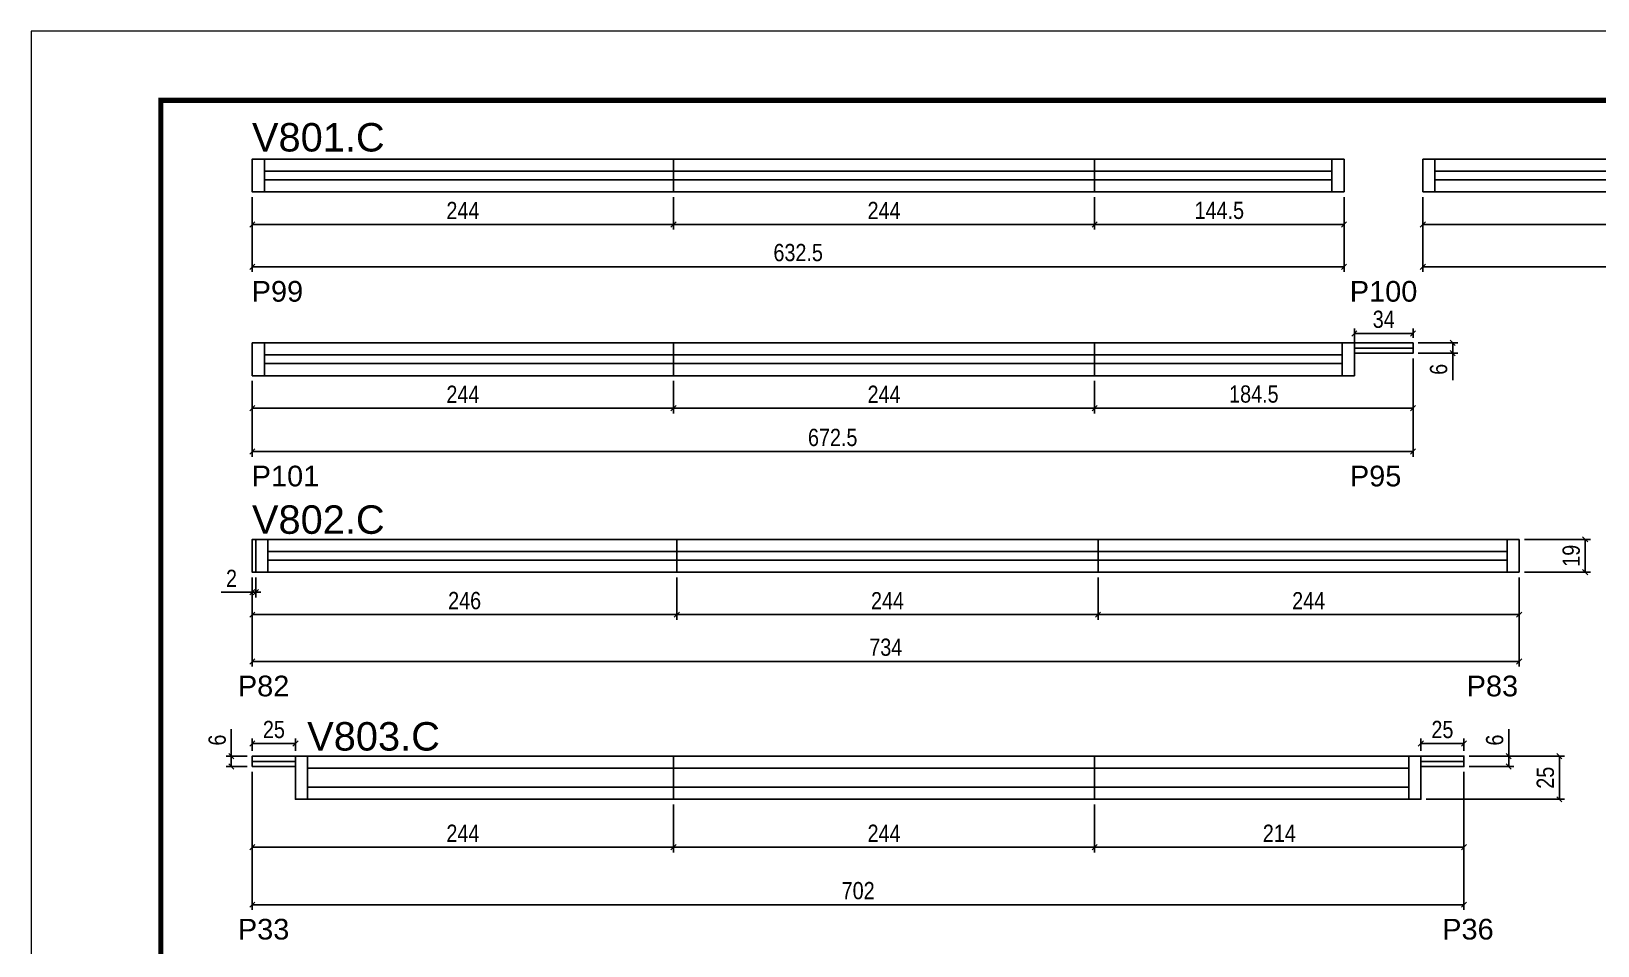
# Model space of a CAD drawing. Extents: x 1959 to 8212, y 239 to 4735.
# Drawn here: x 3557 to 4465, y 3056 to 3587 of the extents above; entities that cross this region are included whole.
import ezdxf

# ---------------------------------------------------------------- set-up
doc = ezdxf.new("R2010")
doc.units = 0
doc.linetypes.add('DASHED', pattern=[0.75, 0.5, -0.25])
for name, color, linetype in [('5', 5, 'Continuous'), ('COTA', 241, 'Continuous'), ('NOMENCLATURA', 7, 'Continuous'), ('Painéis', 200, 'Continuous'), ('SARR_2.2x7', 40, 'Continuous'), ('SARR_EDITAR', 141, 'Continuous')]:
    doc.layers.add(name, color=color, linetype=linetype)
doc.layers.add('Folhas', color=255, linetype='Continuous', lineweight=9)
doc.layers.add('SARRAFO DE PRESSAO', color=251, linetype='DASHED', lineweight=9)
doc.styles.add('COTA TECNICA', font='techl___.ttf', dxfattribs={"height": 10})
doc.styles.add('COTA TECNICA-50', font='techl___.ttf', dxfattribs={"height": 10})
doc.styles.get("Standard").update_dxf_attribs({"font": 'arial.ttf'})
doc.dimstyles.new('COTA PAINEL-50', dxfattribs={"dimtxt": 10, "dimasz": 3, "dimexe": 3, "dimexo": 3, "dimgap": 3, "dimtad": 1, "dimdec": 1, "dimzin": 12, "dimdsep": 46, "dimtxsty": 'COTA TECNICA-50', "dimblk1": 'OBLIQUE', "dimblk2": 'OBLIQUE', "dimsah": 1, "dimcen": 0.9, "dimclrd": 4, "dimclre": 4, "dimclrt": 240, "dimadec": 1, "dimazin": 3, "dimtfac": 1, "dimtdec": 1, "dimtmove": 0, "dimatfit": 3, "dimfxl": 1, "dimtolj": 1, "dimtzin": 12, "dimarcsym": 0})
doc.dimstyles.new('PAINEL', dxfattribs={"dimtxt": 10, "dimasz": 3, "dimexe": 3, "dimexo": 3, "dimgap": 3, "dimtad": 1, "dimdec": 1, "dimzin": 12, "dimdsep": 46, "dimtxsty": 'COTA TECNICA', "dimblk1": 'OBLIQUE', "dimblk2": 'OBLIQUE', "dimsah": 1, "dimcen": 0.9, "dimclrd": 4, "dimclre": 4, "dimclrt": 240, "dimadec": 1, "dimazin": 3, "dimtfac": 1, "dimtdec": 1, "dimtmove": 0, "dimatfit": 3, "dimfxl": 1, "dimtolj": 1, "dimtzin": 12, "dimarcsym": 0})

# ---------------------------------------------------------------- blocks, each defined once
blk = doc.blocks.new('9999999999')
at = {"layer": 'Folhas'}
blk.add_lwpolyline([(98138.98, 34190.21), (99623.98, 34190.21), (99623.98, 35240.21), (98138.98, 35240.21)], close=True, dxfattribs=at)
at = {"layer": 'Folhas', "color": 30, "const_width": 3}
blk.add_lwpolyline([(98213.98, 34230.21), (99583.98, 34230.21), (99583.98, 35200.21), (98213.98, 35200.21)], close=True, dxfattribs=at)
blk = doc.blocks.new('_Oblique')
at = {"color": 0, "linetype": 'ByBlock', "lineweight": -2}
blk.add_line((-0.5, -0.5), (0.5, 0.5), dxfattribs=at)
blk = doc.blocks.new('*D344')
at = {"layer": 'COTA', "color": 4, "linetype": 'ByBlock', "lineweight": -2, "transparency": 16777216}
for p, q in [((3685.3, 3490.51), (3685.3, 3471.67)), ((3929.3, 3490.51), (3929.3, 3471.67)), ((3685.3, 3474.67), (3929.3, 3474.67))]:
    blk.add_line(p, q, dxfattribs=at)
at = {"layer": 'Defpoints', "color": 0, "linetype": 'ByBlock', "transparency": 16777216}
for p in [(3685.3, 3493.51), (3929.3, 3493.51), (3929.3, 3474.67)]:
    blk.add_point(p, dxfattribs=at)
at = {"layer": 'COTA', "color": 4, "linetype": 'ByBlock', "lineweight": -2, "transparency": 16777216, "xscale": 3, "yscale": 3, "zscale": 3, "rotation": 180}
blk.add_blockref('_Oblique', (3685.3, 3474.67), dxfattribs=at)
at = {"layer": 'COTA', "color": 4, "linetype": 'ByBlock', "lineweight": -2, "transparency": 16777216, "xscale": 3, "yscale": 3, "zscale": 3}
blk.add_blockref('_Oblique', (3929.3, 3474.67), dxfattribs=at)
at = {"layer": 'COTA', "color": 240, "linetype": 'ByBlock', "transparency": 16777216, "insert": (3807.3, 3482.74), "char_height": 10, "attachment_point": 5, "style": 'COTA TECNICA-50'}
blk.add_mtext('\\A1;244', dxfattribs=at)
blk = doc.blocks.new('*D345')
at = {"layer": 'COTA', "color": 4, "linetype": 'ByBlock', "lineweight": -2, "transparency": 16777216}
for p, q in [((3929.3, 3490.51), (3929.3, 3471.67)), ((4173.3, 3490.51), (4173.3, 3471.67)), ((3929.3, 3474.67), (4173.3, 3474.67))]:
    blk.add_line(p, q, dxfattribs=at)
at = {"layer": 'Defpoints', "color": 0, "linetype": 'ByBlock', "transparency": 16777216}
for p in [(3929.3, 3493.51), (4173.3, 3493.51), (4173.3, 3474.67)]:
    blk.add_point(p, dxfattribs=at)
at = {"layer": 'COTA', "color": 4, "linetype": 'ByBlock', "lineweight": -2, "transparency": 16777216, "xscale": 3, "yscale": 3, "zscale": 3, "rotation": 180}
blk.add_blockref('_Oblique', (3929.3, 3474.67), dxfattribs=at)
at = {"layer": 'COTA', "color": 4, "linetype": 'ByBlock', "lineweight": -2, "transparency": 16777216, "xscale": 3, "yscale": 3, "zscale": 3}
blk.add_blockref('_Oblique', (4173.3, 3474.67), dxfattribs=at)
at = {"layer": 'COTA', "color": 240, "linetype": 'ByBlock', "transparency": 16777216, "insert": (4051.3, 3482.74), "char_height": 10, "attachment_point": 5, "style": 'COTA TECNICA-50'}
blk.add_mtext('\\A1;244', dxfattribs=at)
blk = doc.blocks.new('*D346')
at = {"layer": 'COTA', "color": 4, "lineweight": -2, "transparency": 16777216}
for p, q in [((3685.3, 3490.51), (3685.3, 3447.09)), ((4317.8, 3490.51), (4317.8, 3447.09)), ((3685.3, 3450.09), (4317.8, 3450.09))]:
    blk.add_line(p, q, dxfattribs=at)
at = {"layer": 'Defpoints', "color": 0, "transparency": 16777216}
for p in [(3685.3, 3493.51), (4317.8, 3493.51), (4317.8, 3450.09)]:
    blk.add_point(p, dxfattribs=at)
at = {"layer": 'COTA', "color": 4, "lineweight": -2, "transparency": 16777216, "xscale": 3, "yscale": 3, "zscale": 3, "rotation": 180}
blk.add_blockref('_Oblique', (3685.3, 3450.09), dxfattribs=at)
at = {"layer": 'COTA', "color": 4, "lineweight": -2, "transparency": 16777216, "xscale": 3, "yscale": 3, "zscale": 3}
blk.add_blockref('_Oblique', (4317.8, 3450.09), dxfattribs=at)
at = {"layer": 'COTA', "color": 240, "transparency": 16777216, "insert": (4001.55, 3458.3), "char_height": 10, "attachment_point": 5, "style": 'COTA TECNICA'}
blk.add_mtext('\\A1;632.5', dxfattribs=at)
blk = doc.blocks.new('*D347')
at = {"layer": 'COTA', "color": 4, "lineweight": -2, "transparency": 16777216}
for p, q in [((4363.41, 3490.51), (4363.41, 3447.09)), ((4795.41, 3490.51), (4795.41, 3447.09)), ((4363.41, 3450.09), (4795.41, 3450.09))]:
    blk.add_line(p, q, dxfattribs=at)
at = {"layer": 'Defpoints', "color": 0, "transparency": 16777216}
for p in [(4363.41, 3493.51), (4795.41, 3493.51), (4795.41, 3450.09)]:
    blk.add_point(p, dxfattribs=at)
at = {"layer": 'COTA', "color": 4, "lineweight": -2, "transparency": 16777216, "xscale": 3, "yscale": 3, "zscale": 3, "rotation": 180}
blk.add_blockref('_Oblique', (4363.41, 3450.09), dxfattribs=at)
at = {"layer": 'COTA', "color": 4, "lineweight": -2, "transparency": 16777216, "xscale": 3, "yscale": 3, "zscale": 3}
blk.add_blockref('_Oblique', (4795.41, 3450.09), dxfattribs=at)
at = {"layer": 'COTA', "color": 240, "transparency": 16777216, "insert": (4579.41, 3458.3), "char_height": 10, "attachment_point": 5, "style": 'COTA TECNICA'}
blk.add_mtext('\\A1;432', dxfattribs=at)
blk = doc.blocks.new('*D349')
at = {"layer": 'COTA', "color": 4, "lineweight": -2, "transparency": 16777216}
for p, q in [((4363.41, 3490.51), (4363.41, 3471.67)), ((4607.41, 3490.51), (4607.41, 3471.67)), ((4363.41, 3474.67), (4607.41, 3474.67))]:
    blk.add_line(p, q, dxfattribs=at)
at = {"layer": 'Defpoints', "color": 0, "transparency": 16777216}
for p in [(4363.41, 3493.51), (4607.41, 3493.51), (4607.41, 3474.67)]:
    blk.add_point(p, dxfattribs=at)
at = {"layer": 'COTA', "color": 4, "lineweight": -2, "transparency": 16777216, "xscale": 3, "yscale": 3, "zscale": 3, "rotation": 180}
blk.add_blockref('_Oblique', (4363.41, 3474.67), dxfattribs=at)
at = {"layer": 'COTA', "color": 4, "lineweight": -2, "transparency": 16777216, "xscale": 3, "yscale": 3, "zscale": 3}
blk.add_blockref('_Oblique', (4607.41, 3474.67), dxfattribs=at)
at = {"layer": 'COTA', "color": 240, "transparency": 16777216, "insert": (4485.41, 3482.74), "char_height": 10, "attachment_point": 5, "style": 'COTA TECNICA'}
blk.add_mtext('\\A1;244', dxfattribs=at)
blk = doc.blocks.new('*D351')
at = {"layer": 'COTA', "color": 4, "lineweight": -2, "transparency": 16777216}
for p, q in [((4173.3, 3490.51), (4173.3, 3471.67)), ((4317.8, 3490.51), (4317.8, 3471.67)), ((4173.3, 3474.67), (4317.8, 3474.67))]:
    blk.add_line(p, q, dxfattribs=at)
at = {"layer": 'Defpoints', "color": 0, "transparency": 16777216}
for p in [(4173.3, 3493.51), (4317.8, 3493.51), (4317.8, 3474.67)]:
    blk.add_point(p, dxfattribs=at)
at = {"layer": 'COTA', "color": 4, "lineweight": -2, "transparency": 16777216, "xscale": 3, "yscale": 3, "zscale": 3, "rotation": 180}
blk.add_blockref('_Oblique', (4173.3, 3474.67), dxfattribs=at)
at = {"layer": 'COTA', "color": 4, "lineweight": -2, "transparency": 16777216, "xscale": 3, "yscale": 3, "zscale": 3}
blk.add_blockref('_Oblique', (4317.8, 3474.67), dxfattribs=at)
at = {"layer": 'COTA', "color": 240, "transparency": 16777216, "insert": (4245.55, 3482.78), "char_height": 10, "attachment_point": 5, "style": 'COTA TECNICA'}
blk.add_mtext('\\A1;144.5', dxfattribs=at)
blk = doc.blocks.new('*D352')
at = {"layer": 'COTA', "color": 4, "lineweight": -2, "transparency": 16777216}
for p, q in [((4357.8, 3396.98), (4357.8, 3339.99)), ((3685.3, 3383.98), (3685.3, 3339.99)), ((3685.3, 3342.99), (4357.8, 3342.99))]:
    blk.add_line(p, q, dxfattribs=at)
at = {"layer": 'Defpoints', "color": 0, "transparency": 16777216}
for p in [(4357.8, 3399.98), (3685.3, 3386.98), (4357.8, 3342.99)]:
    blk.add_point(p, dxfattribs=at)
at = {"layer": 'COTA', "color": 4, "lineweight": -2, "transparency": 16777216, "xscale": 3, "yscale": 3, "zscale": 3, "rotation": 180}
blk.add_blockref('_Oblique', (3685.3, 3342.99), dxfattribs=at)
at = {"layer": 'COTA', "color": 4, "lineweight": -2, "transparency": 16777216, "xscale": 3, "yscale": 3, "zscale": 3}
blk.add_blockref('_Oblique', (4357.8, 3342.99), dxfattribs=at)
at = {"layer": 'COTA', "color": 240, "transparency": 16777216, "insert": (4021.55, 3351.1), "char_height": 10, "attachment_point": 5, "style": 'COTA TECNICA'}
blk.add_mtext('\\A1;672.5', dxfattribs=at)
blk = doc.blocks.new('*D353')
at = {"layer": 'COTA', "color": 4, "linetype": 'ByBlock', "lineweight": -2, "transparency": 16777216}
for p, q in [((3929.3, 3383.98), (3929.3, 3365.14)), ((4173.3, 3383.98), (4173.3, 3365.14)), ((3929.3, 3368.14), (4173.3, 3368.14))]:
    blk.add_line(p, q, dxfattribs=at)
at = {"layer": 'Defpoints', "color": 0, "linetype": 'ByBlock', "transparency": 16777216}
for p in [(3929.3, 3386.98), (4173.3, 3386.98), (4173.3, 3368.14)]:
    blk.add_point(p, dxfattribs=at)
at = {"layer": 'COTA', "color": 4, "linetype": 'ByBlock', "lineweight": -2, "transparency": 16777216, "xscale": 3, "yscale": 3, "zscale": 3, "rotation": 180}
blk.add_blockref('_Oblique', (3929.3, 3368.14), dxfattribs=at)
at = {"layer": 'COTA', "color": 4, "linetype": 'ByBlock', "lineweight": -2, "transparency": 16777216, "xscale": 3, "yscale": 3, "zscale": 3}
blk.add_blockref('_Oblique', (4173.3, 3368.14), dxfattribs=at)
at = {"layer": 'COTA', "color": 240, "linetype": 'ByBlock', "transparency": 16777216, "insert": (4051.3, 3376.21), "char_height": 10, "attachment_point": 5, "style": 'COTA TECNICA-50'}
blk.add_mtext('\\A1;244', dxfattribs=at)
blk = doc.blocks.new('*D354')
at = {"layer": 'COTA', "color": 4, "lineweight": -2, "transparency": 16777216}
for p, q in [((3685.3, 3383.98), (3685.3, 3365.14)), ((3929.3, 3383.98), (3929.3, 3365.14)), ((3685.3, 3368.14), (3929.3, 3368.14))]:
    blk.add_line(p, q, dxfattribs=at)
at = {"layer": 'Defpoints', "color": 0, "transparency": 16777216}
for p in [(3685.3, 3386.98), (3929.3, 3386.98), (3929.3, 3368.14)]:
    blk.add_point(p, dxfattribs=at)
at = {"layer": 'COTA', "color": 4, "lineweight": -2, "transparency": 16777216, "xscale": 3, "yscale": 3, "zscale": 3, "rotation": 180}
blk.add_blockref('_Oblique', (3685.3, 3368.14), dxfattribs=at)
at = {"layer": 'COTA', "color": 4, "lineweight": -2, "transparency": 16777216, "xscale": 3, "yscale": 3, "zscale": 3}
blk.add_blockref('_Oblique', (3929.3, 3368.14), dxfattribs=at)
at = {"layer": 'COTA', "color": 240, "transparency": 16777216, "insert": (3807.3, 3376.21), "char_height": 10, "attachment_point": 5, "style": 'COTA TECNICA'}
blk.add_mtext('\\A1;244', dxfattribs=at)
blk = doc.blocks.new('*D355')
at = {"layer": 'COTA', "color": 4, "lineweight": -2, "transparency": 16777216}
for p, q in [((4357.8, 3396.98), (4357.8, 3365.14)), ((4173.3, 3383.98), (4173.3, 3365.14)), ((4173.3, 3368.14), (4357.8, 3368.14))]:
    blk.add_line(p, q, dxfattribs=at)
at = {"layer": 'Defpoints', "color": 0, "transparency": 16777216}
for p in [(4357.8, 3399.98), (4173.3, 3386.98), (4357.8, 3368.14)]:
    blk.add_point(p, dxfattribs=at)
at = {"layer": 'COTA', "color": 4, "lineweight": -2, "transparency": 16777216, "xscale": 3, "yscale": 3, "zscale": 3, "rotation": 180}
blk.add_blockref('_Oblique', (4173.3, 3368.14), dxfattribs=at)
at = {"layer": 'COTA', "color": 4, "lineweight": -2, "transparency": 16777216, "xscale": 3, "yscale": 3, "zscale": 3}
blk.add_blockref('_Oblique', (4357.8, 3368.14), dxfattribs=at)
at = {"layer": 'COTA', "color": 240, "transparency": 16777216, "insert": (4265.55, 3376.27), "char_height": 10, "attachment_point": 5, "style": 'COTA TECNICA'}
blk.add_mtext('\\A1;184.5', dxfattribs=at)
blk = doc.blocks.new('*D356')
at = {"layer": 'COTA', "color": 4, "lineweight": -2, "transparency": 16777216}
for p, q in [((4323.8, 3402.98), (4323.8, 3414.39)), ((4357.8, 3408.98), (4357.8, 3414.39)), ((4323.8, 3411.39), (4357.8, 3411.39))]:
    blk.add_line(p, q, dxfattribs=at)
at = {"layer": 'Defpoints', "color": 0, "transparency": 16777216}
for p in [(4357.8, 3411.39), (4357.8, 3405.98), (4323.8, 3399.98)]:
    blk.add_point(p, dxfattribs=at)
at = {"layer": 'COTA', "color": 4, "lineweight": -2, "transparency": 16777216, "xscale": 3, "yscale": 3, "zscale": 3, "rotation": 180}
blk.add_blockref('_Oblique', (4323.8, 3411.39), dxfattribs=at)
at = {"layer": 'COTA', "color": 4, "lineweight": -2, "transparency": 16777216, "xscale": 3, "yscale": 3, "zscale": 3}
blk.add_blockref('_Oblique', (4357.8, 3411.39), dxfattribs=at)
at = {"layer": 'COTA', "color": 240, "transparency": 16777216, "insert": (4340.8, 3419.61), "char_height": 10, "attachment_point": 5, "style": 'COTA TECNICA'}
blk.add_mtext('\\A1;34', dxfattribs=at)
blk = doc.blocks.new('*D357')
at = {"layer": 'COTA', "color": 4, "lineweight": -2, "transparency": 16777216}
for p, q in [((4360.8, 3405.98), (4383.74, 3405.98)), ((4380.74, 3405.98), (4380.74, 3399.98)), ((4360.8, 3399.98), (4383.74, 3399.98)), ((4380.74, 3399.98), (4380.74, 3384.32))]:
    blk.add_line(p, q, dxfattribs=at)
at = {"layer": 'Defpoints', "color": 0, "transparency": 16777216}
for p in [(4357.8, 3405.98), (4357.8, 3399.98), (4380.74, 3399.98)]:
    blk.add_point(p, dxfattribs=at)
at = {"layer": 'COTA', "color": 4, "lineweight": -2, "transparency": 16777216, "xscale": 3, "yscale": 3, "zscale": 3}
for p, rotation in [((4380.74, 3405.98), 90), ((4380.74, 3399.98), 270)]:
    blk.add_blockref('_Oblique', p, dxfattribs=dict(at, rotation=rotation))
at = {"layer": 'COTA', "color": 240, "transparency": 16777216, "insert": (4372.64, 3390.65), "char_height": 10, "attachment_point": 5, "rotation": 90, "style": 'COTA TECNICA'}
blk.add_mtext('\\A1;6', dxfattribs=at)
blk = doc.blocks.new('*D358')
at = {"layer": 'COTA', "color": 4, "linetype": 'ByBlock', "lineweight": -2, "transparency": 16777216}
for p, q in [((3685.3, 3270.05), (3685.3, 3245.43)), ((3931.3, 3270.05), (3931.3, 3245.43)), ((3685.3, 3248.43), (3931.3, 3248.43))]:
    blk.add_line(p, q, dxfattribs=at)
at = {"layer": 'Defpoints', "color": 0, "linetype": 'ByBlock', "transparency": 16777216}
for p in [(3685.3, 3273.05), (3931.3, 3273.05), (3931.3, 3248.43)]:
    blk.add_point(p, dxfattribs=at)
at = {"layer": 'COTA', "color": 4, "linetype": 'ByBlock', "lineweight": -2, "transparency": 16777216, "xscale": 3, "yscale": 3, "zscale": 3, "rotation": 180}
blk.add_blockref('_Oblique', (3685.3, 3248.43), dxfattribs=at)
at = {"layer": 'COTA', "color": 4, "linetype": 'ByBlock', "lineweight": -2, "transparency": 16777216, "xscale": 3, "yscale": 3, "zscale": 3}
blk.add_blockref('_Oblique', (3931.3, 3248.43), dxfattribs=at)
at = {"layer": 'COTA', "color": 240, "linetype": 'ByBlock', "transparency": 16777216, "insert": (3808.3, 3256.53), "char_height": 10, "attachment_point": 5, "style": 'COTA TECNICA-50'}
blk.add_mtext('\\A1;246', dxfattribs=at)
blk = doc.blocks.new('*D359')
at = {"layer": 'COTA', "color": 4, "lineweight": -2, "transparency": 16777216}
for p, q in [((3685.3, 3270.05), (3685.3, 3218.27)), ((4419.3, 3270.05), (4419.3, 3218.27)), ((3685.3, 3221.27), (4419.3, 3221.27))]:
    blk.add_line(p, q, dxfattribs=at)
at = {"layer": 'Defpoints', "color": 0, "transparency": 16777216}
for p in [(3685.3, 3273.05), (4419.3, 3273.05), (4419.3, 3221.27)]:
    blk.add_point(p, dxfattribs=at)
at = {"layer": 'COTA', "color": 4, "lineweight": -2, "transparency": 16777216, "xscale": 3, "yscale": 3, "zscale": 3, "rotation": 180}
blk.add_blockref('_Oblique', (3685.3, 3221.27), dxfattribs=at)
at = {"layer": 'COTA', "color": 4, "lineweight": -2, "transparency": 16777216, "xscale": 3, "yscale": 3, "zscale": 3}
blk.add_blockref('_Oblique', (4419.3, 3221.27), dxfattribs=at)
at = {"layer": 'COTA', "color": 240, "transparency": 16777216, "insert": (4052.3, 3229.48), "char_height": 10, "attachment_point": 5, "style": 'COTA TECNICA'}
blk.add_mtext('\\A1;734', dxfattribs=at)
blk = doc.blocks.new('*D361')
at = {"layer": 'COTA', "color": 4, "lineweight": -2, "transparency": 16777216}
for p, q in [((3931.3, 3270.05), (3931.3, 3245.43)), ((4175.3, 3270.05), (4175.3, 3245.43)), ((3931.3, 3248.43), (4175.3, 3248.43))]:
    blk.add_line(p, q, dxfattribs=at)
at = {"layer": 'Defpoints', "color": 0, "transparency": 16777216}
for p in [(3931.3, 3273.05), (4175.3, 3273.05), (4175.3, 3248.43)]:
    blk.add_point(p, dxfattribs=at)
at = {"layer": 'COTA', "color": 4, "lineweight": -2, "transparency": 16777216, "xscale": 3, "yscale": 3, "zscale": 3, "rotation": 180}
blk.add_blockref('_Oblique', (3931.3, 3248.43), dxfattribs=at)
at = {"layer": 'COTA', "color": 4, "lineweight": -2, "transparency": 16777216, "xscale": 3, "yscale": 3, "zscale": 3}
blk.add_blockref('_Oblique', (4175.3, 3248.43), dxfattribs=at)
at = {"layer": 'COTA', "color": 240, "transparency": 16777216, "insert": (4053.3, 3256.5), "char_height": 10, "attachment_point": 5, "style": 'COTA TECNICA'}
blk.add_mtext('\\A1;244', dxfattribs=at)
blk = doc.blocks.new('*D362')
at = {"layer": 'COTA', "color": 4, "lineweight": -2, "transparency": 16777216}
for p, q in [((4175.3, 3270.05), (4175.3, 3245.43)), ((4419.3, 3270.05), (4419.3, 3245.43)), ((4175.3, 3248.43), (4419.3, 3248.43))]:
    blk.add_line(p, q, dxfattribs=at)
at = {"layer": 'Defpoints', "color": 0, "transparency": 16777216}
for p in [(4175.3, 3273.05), (4419.3, 3273.05), (4419.3, 3248.43)]:
    blk.add_point(p, dxfattribs=at)
at = {"layer": 'COTA', "color": 4, "lineweight": -2, "transparency": 16777216, "xscale": 3, "yscale": 3, "zscale": 3, "rotation": 180}
blk.add_blockref('_Oblique', (4175.3, 3248.43), dxfattribs=at)
at = {"layer": 'COTA', "color": 4, "lineweight": -2, "transparency": 16777216, "xscale": 3, "yscale": 3, "zscale": 3}
blk.add_blockref('_Oblique', (4419.3, 3248.43), dxfattribs=at)
at = {"layer": 'COTA', "color": 240, "transparency": 16777216, "insert": (4297.3, 3256.5), "char_height": 10, "attachment_point": 5, "style": 'COTA TECNICA'}
blk.add_mtext('\\A1;244', dxfattribs=at)
blk = doc.blocks.new('*D360')
at = {"layer": 'COTA', "color": 4, "lineweight": -2, "transparency": 16777216}
for p, q in [((4422.3, 3292.05), (4460.54, 3292.05)), ((4457.54, 3292.05), (4457.54, 3273.05)), ((4422.3, 3273.05), (4460.54, 3273.05))]:
    blk.add_line(p, q, dxfattribs=at)
at = {"layer": 'Defpoints', "color": 0, "transparency": 16777216}
for p in [(4419.3, 3292.05), (4419.3, 3273.05), (4457.54, 3273.05)]:
    blk.add_point(p, dxfattribs=at)
at = {"layer": 'COTA', "color": 4, "lineweight": -2, "transparency": 16777216, "xscale": 3, "yscale": 3, "zscale": 3}
for p, rotation in [((4457.54, 3292.05), 90), ((4457.54, 3273.05), 270)]:
    blk.add_blockref('_Oblique', p, dxfattribs=dict(at, rotation=rotation))
at = {"layer": 'COTA', "color": 240, "transparency": 16777216, "insert": (4449.45, 3282.55), "char_height": 10, "attachment_point": 5, "rotation": 90, "style": 'COTA TECNICA'}
blk.add_mtext('\\A1;19', dxfattribs=at)
blk = doc.blocks.new('*D363')
at = {"layer": 'COTA', "color": 4, "lineweight": -2, "transparency": 16777216}
for p, q in [((3685.3, 3270.05), (3685.3, 3258.46)), ((3687.3, 3270.05), (3687.3, 3258.46)), ((3685.3, 3261.46), (3667.19, 3261.46)), ((3687.3, 3261.46), (3685.3, 3261.46)), ((3687.3, 3261.46), (3690.3, 3261.46))]:
    blk.add_line(p, q, dxfattribs=at)
at = {"layer": 'Defpoints', "color": 0, "transparency": 16777216}
for p in [(3685.3, 3273.05), (3687.3, 3273.05), (3685.3, 3261.46)]:
    blk.add_point(p, dxfattribs=at)
at = {"layer": 'COTA', "color": 4, "lineweight": -2, "transparency": 16777216, "xscale": 3, "yscale": 3, "zscale": 3}
blk.add_blockref('_Oblique', (3685.3, 3261.46), dxfattribs=at)
at = {"layer": 'COTA', "color": 4, "lineweight": -2, "transparency": 16777216, "xscale": 3, "yscale": 3, "zscale": 3, "rotation": 180}
blk.add_blockref('_Oblique', (3687.3, 3261.46), dxfattribs=at)
at = {"layer": 'COTA', "color": 240, "transparency": 16777216, "insert": (3673.24, 3269.46), "char_height": 10, "attachment_point": 5, "style": 'COTA TECNICA'}
blk.add_mtext('\\A1;2', dxfattribs=at)
blk = doc.blocks.new('*D364')
at = {"layer": 'COTA', "color": 4, "lineweight": -2, "transparency": 16777216}
for p, q in [((3685.3, 3157.38), (3685.3, 3077.26)), ((4387.3, 3157.38), (4387.3, 3077.26)), ((3685.3, 3080.26), (4387.3, 3080.26))]:
    blk.add_line(p, q, dxfattribs=at)
at = {"layer": 'Defpoints', "color": 0, "transparency": 16777216}
for p in [(3685.3, 3160.38), (4387.3, 3160.38), (4387.3, 3080.26)]:
    blk.add_point(p, dxfattribs=at)
at = {"layer": 'COTA', "color": 4, "lineweight": -2, "transparency": 16777216, "xscale": 3, "yscale": 3, "zscale": 3, "rotation": 180}
blk.add_blockref('_Oblique', (3685.3, 3080.26), dxfattribs=at)
at = {"layer": 'COTA', "color": 4, "lineweight": -2, "transparency": 16777216, "xscale": 3, "yscale": 3, "zscale": 3}
blk.add_blockref('_Oblique', (4387.3, 3080.26), dxfattribs=at)
at = {"layer": 'COTA', "color": 240, "transparency": 16777216, "insert": (4036.3, 3088.36), "char_height": 10, "attachment_point": 5, "style": 'COTA TECNICA'}
blk.add_mtext('\\A1;702', dxfattribs=at)
blk = doc.blocks.new('*D365')
at = {"layer": 'COTA', "color": 4, "lineweight": -2, "transparency": 16777216}
for p, q in [((3685.3, 3157.38), (3685.3, 3110.62)), ((3929.3, 3138.38), (3929.3, 3110.62)), ((3685.3, 3113.62), (3929.3, 3113.62))]:
    blk.add_line(p, q, dxfattribs=at)
at = {"layer": 'Defpoints', "color": 0, "transparency": 16777216}
for p in [(3685.3, 3160.38), (3929.3, 3141.38), (3929.3, 3113.62)]:
    blk.add_point(p, dxfattribs=at)
at = {"layer": 'COTA', "color": 4, "lineweight": -2, "transparency": 16777216, "xscale": 3, "yscale": 3, "zscale": 3, "rotation": 180}
blk.add_blockref('_Oblique', (3685.3, 3113.62), dxfattribs=at)
at = {"layer": 'COTA', "color": 4, "lineweight": -2, "transparency": 16777216, "xscale": 3, "yscale": 3, "zscale": 3}
blk.add_blockref('_Oblique', (3929.3, 3113.62), dxfattribs=at)
at = {"layer": 'COTA', "color": 240, "transparency": 16777216, "insert": (3807.3, 3121.69), "char_height": 10, "attachment_point": 5, "style": 'COTA TECNICA'}
blk.add_mtext('\\A1;244', dxfattribs=at)
blk = doc.blocks.new('*D366')
at = {"layer": 'COTA', "color": 4, "lineweight": -2, "transparency": 16777216}
for p, q in [((3929.3, 3138.38), (3929.3, 3110.62)), ((4173.3, 3138.38), (4173.3, 3110.62)), ((3929.3, 3113.62), (4173.3, 3113.62))]:
    blk.add_line(p, q, dxfattribs=at)
at = {"layer": 'Defpoints', "color": 0, "transparency": 16777216}
for p in [(3929.3, 3141.38), (4173.3, 3141.38), (4173.3, 3113.62)]:
    blk.add_point(p, dxfattribs=at)
at = {"layer": 'COTA', "color": 4, "lineweight": -2, "transparency": 16777216, "xscale": 3, "yscale": 3, "zscale": 3, "rotation": 180}
blk.add_blockref('_Oblique', (3929.3, 3113.62), dxfattribs=at)
at = {"layer": 'COTA', "color": 4, "lineweight": -2, "transparency": 16777216, "xscale": 3, "yscale": 3, "zscale": 3}
blk.add_blockref('_Oblique', (4173.3, 3113.62), dxfattribs=at)
at = {"layer": 'COTA', "color": 240, "transparency": 16777216, "insert": (4051.3, 3121.69), "char_height": 10, "attachment_point": 5, "style": 'COTA TECNICA'}
blk.add_mtext('\\A1;244', dxfattribs=at)
blk = doc.blocks.new('*D367')
at = {"layer": 'COTA', "color": 4, "lineweight": -2, "transparency": 16777216}
for p, q in [((4387.3, 3157.38), (4387.3, 3110.62)), ((4173.3, 3138.38), (4173.3, 3110.62)), ((4173.3, 3113.62), (4387.3, 3113.62))]:
    blk.add_line(p, q, dxfattribs=at)
at = {"layer": 'Defpoints', "color": 0, "transparency": 16777216}
for p in [(4387.3, 3160.38), (4173.3, 3141.38), (4387.3, 3113.62)]:
    blk.add_point(p, dxfattribs=at)
at = {"layer": 'COTA', "color": 4, "lineweight": -2, "transparency": 16777216, "xscale": 3, "yscale": 3, "zscale": 3, "rotation": 180}
blk.add_blockref('_Oblique', (4173.3, 3113.62), dxfattribs=at)
at = {"layer": 'COTA', "color": 4, "lineweight": -2, "transparency": 16777216, "xscale": 3, "yscale": 3, "zscale": 3}
blk.add_blockref('_Oblique', (4387.3, 3113.62), dxfattribs=at)
at = {"layer": 'COTA', "color": 240, "transparency": 16777216, "insert": (4280.3, 3121.69), "char_height": 10, "attachment_point": 5, "style": 'COTA TECNICA'}
blk.add_mtext('\\A1;214', dxfattribs=at)
blk = doc.blocks.new('*D368')
at = {"layer": 'COTA', "color": 4, "lineweight": -2, "transparency": 16777216}
for p, q in [((3685.3, 3169.38), (3685.3, 3176.67)), ((3710.3, 3169.38), (3710.3, 3176.67)), ((3710.3, 3173.67), (3685.3, 3173.67))]:
    blk.add_line(p, q, dxfattribs=at)
at = {"layer": 'Defpoints', "color": 0, "transparency": 16777216}
for p in [(3685.3, 3173.67), (3685.3, 3166.38), (3710.3, 3166.38)]:
    blk.add_point(p, dxfattribs=at)
at = {"layer": 'COTA', "color": 4, "lineweight": -2, "transparency": 16777216, "xscale": 3, "yscale": 3, "zscale": 3, "rotation": 180}
blk.add_blockref('_Oblique', (3685.3, 3173.67), dxfattribs=at)
at = {"layer": 'COTA', "color": 4, "lineweight": -2, "transparency": 16777216, "xscale": 3, "yscale": 3, "zscale": 3}
blk.add_blockref('_Oblique', (3710.3, 3173.67), dxfattribs=at)
at = {"layer": 'COTA', "color": 240, "transparency": 16777216, "insert": (3697.8, 3181.78), "char_height": 10, "attachment_point": 5, "style": 'COTA TECNICA'}
blk.add_mtext('\\A1;25', dxfattribs=at)
blk = doc.blocks.new('*D369')
at = {"layer": 'COTA', "color": 4, "lineweight": -2, "transparency": 16777216}
for p, q in [((4362.3, 3169.38), (4362.3, 3176.67)), ((4387.3, 3169.38), (4387.3, 3176.67)), ((4362.3, 3173.67), (4387.3, 3173.67))]:
    blk.add_line(p, q, dxfattribs=at)
at = {"layer": 'Defpoints', "color": 0, "transparency": 16777216}
for p in [(4387.3, 3173.67), (4362.3, 3166.38), (4387.3, 3166.38)]:
    blk.add_point(p, dxfattribs=at)
at = {"layer": 'COTA', "color": 4, "lineweight": -2, "transparency": 16777216, "xscale": 3, "yscale": 3, "zscale": 3, "rotation": 180}
blk.add_blockref('_Oblique', (4362.3, 3173.67), dxfattribs=at)
at = {"layer": 'COTA', "color": 4, "lineweight": -2, "transparency": 16777216, "xscale": 3, "yscale": 3, "zscale": 3}
blk.add_blockref('_Oblique', (4387.3, 3173.67), dxfattribs=at)
at = {"layer": 'COTA', "color": 240, "transparency": 16777216, "insert": (4374.8, 3181.78), "char_height": 10, "attachment_point": 5, "style": 'COTA TECNICA'}
blk.add_mtext('\\A1;25', dxfattribs=at)
blk = doc.blocks.new('*D370')
at = {"layer": 'COTA', "color": 4, "lineweight": -2, "transparency": 16777216}
for p, q in [((3673.1, 3166.38), (3673.1, 3182.05)), ((3682.3, 3166.38), (3670.1, 3166.38)), ((3682.3, 3160.38), (3670.1, 3160.38)), ((3673.1, 3160.38), (3673.1, 3166.38))]:
    blk.add_line(p, q, dxfattribs=at)
at = {"layer": 'Defpoints', "color": 0, "transparency": 16777216}
for p in [(3673.1, 3166.38), (3685.3, 3166.38), (3685.3, 3160.38)]:
    blk.add_point(p, dxfattribs=at)
at = {"layer": 'COTA', "color": 4, "lineweight": -2, "transparency": 16777216, "xscale": 3, "yscale": 3, "zscale": 3}
for p, rotation in [((3673.1, 3166.38), 90), ((3673.1, 3160.38), 270)]:
    blk.add_blockref('_Oblique', p, dxfattribs=dict(at, rotation=rotation))
at = {"layer": 'COTA', "color": 240, "transparency": 16777216, "insert": (3665, 3175.71), "char_height": 10, "attachment_point": 5, "rotation": 90, "style": 'COTA TECNICA'}
blk.add_mtext('\\A1;6', dxfattribs=at)
blk = doc.blocks.new('*D371')
at = {"layer": 'COTA', "color": 4, "lineweight": -2, "transparency": 16777216}
for p, q in [((4413.21, 3166.38), (4413.21, 3182.05)), ((4390.3, 3166.38), (4416.21, 3166.38)), ((4390.3, 3160.38), (4416.21, 3160.38)), ((4413.21, 3160.38), (4413.21, 3166.38))]:
    blk.add_line(p, q, dxfattribs=at)
at = {"layer": 'Defpoints', "color": 0, "transparency": 16777216}
for p in [(4387.3, 3166.38), (4387.3, 3160.38), (4413.21, 3166.38)]:
    blk.add_point(p, dxfattribs=at)
at = {"layer": 'COTA', "color": 4, "lineweight": -2, "transparency": 16777216, "xscale": 3, "yscale": 3, "zscale": 3}
for p, rotation in [((4413.21, 3166.38), 90), ((4413.21, 3160.38), 270)]:
    blk.add_blockref('_Oblique', p, dxfattribs=dict(at, rotation=rotation))
at = {"layer": 'COTA', "color": 240, "transparency": 16777216, "insert": (4405.11, 3175.71), "char_height": 10, "attachment_point": 5, "rotation": 90, "style": 'COTA TECNICA'}
blk.add_mtext('\\A1;6', dxfattribs=at)
blk = doc.blocks.new('*D372')
at = {"layer": 'COTA', "color": 4, "lineweight": -2, "transparency": 16777216}
for p, q in [((4390.3, 3166.38), (4445.58, 3166.38)), ((4442.58, 3141.38), (4442.58, 3166.38)), ((4365.3, 3141.38), (4445.58, 3141.38))]:
    blk.add_line(p, q, dxfattribs=at)
at = {"layer": 'Defpoints', "color": 0, "transparency": 16777216}
for p in [(4387.3, 3166.38), (4442.58, 3166.38), (4362.3, 3141.38)]:
    blk.add_point(p, dxfattribs=at)
at = {"layer": 'COTA', "color": 4, "lineweight": -2, "transparency": 16777216, "xscale": 3, "yscale": 3, "zscale": 3}
for p, rotation in [((4442.58, 3166.38), 90), ((4442.58, 3141.38), 270)]:
    blk.add_blockref('_Oblique', p, dxfattribs=dict(at, rotation=rotation))
at = {"layer": 'COTA', "color": 240, "transparency": 16777216, "insert": (4434.47, 3153.88), "char_height": 10, "attachment_point": 5, "rotation": 90, "style": 'COTA TECNICA'}
blk.add_mtext('\\A1;25', dxfattribs=at)

msp = doc.modelspace()

# ---------------------------------------------------------------- linework, layer by layer
at = {"layer": 'COTA'}
for p, q in [((4323.8, 3399.98), (4323.8, 3405.98)), ((3710.3, 3160.38), (3710.3, 3166.38)), ((4362.3, 3160.38), (4362.3, 3166.38))]:
    msp.add_line(p, q, dxfattribs=at)
at = {"layer": 'Painéis'}
for p, q in [((3929.3, 3512.51), (4317.8, 3512.51)), ((3929.3, 3493.51), (3929.3, 3512.51)), ((4173.3, 3493.51), (4173.3, 3512.51)), ((4317.8, 3512.51), (4317.8, 3493.51)), ((4363.41, 3493.51), (4363.41, 3512.51)), ((4363.41, 3512.51), (4795.41, 3512.51)), ((4317.8, 3493.51), (3929.3, 3493.51)), ((4795.41, 3493.51), (4363.41, 3493.51)), ((3929.3, 3386.98), (3929.3, 3405.98)), ((4173.3, 3386.98), (4173.3, 3405.98)), ((3687.3, 3292.05), (3687.3, 3273.05)), ((3931.3, 3292.05), (4419.3, 3292.05)), ((3931.3, 3273.05), (3931.3, 3292.05)), ((4175.3, 3292.05), (4175.3, 3273.05)), ((4419.3, 3292.05), (4419.3, 3273.05)), ((4419.3, 3273.05), (3931.3, 3273.05)), ((3929.3, 3166.38), (3929.3, 3141.38)), ((4173.3, 3166.38), (4173.3, 3141.38))]:
    msp.add_line(p, q, dxfattribs=at)
for points in [[(3929.3, 3493.51), (3685.3, 3493.51), (3685.3, 3512.51), (3929.3, 3512.51)], [(3929.3, 3386.98), (3685.3, 3386.98), (3685.3, 3405.98), (3929.3, 3405.98)], [(3931.3, 3273.05), (3685.3, 3273.05), (3685.3, 3292.05), (3931.3, 3292.05)]]:
    msp.add_lwpolyline(points, close=True, dxfattribs=at)
for points in [[(3685.3, 3405.98), (3685.3, 3386.98), (4323.8, 3386.98), (4323.8, 3399.98), (4357.8, 3399.98), (4357.8, 3405.98), (3685.3, 3405.98)], [(3685.3, 3160.38), (3685.3, 3166.38), (4387.3, 3166.38), (4387.3, 3160.38), (4362.3, 3160.38), (4362.3, 3141.38), (3710.3, 3141.38), (3710.3, 3160.38), (3685.3, 3160.38)]]:
    msp.add_lwpolyline(points, dxfattribs=at)
at = {"layer": 'SARR_2.2x7', "linetype": 'Continuous'}
for p, q in [((3692.3, 3512.51), (3692.3, 3493.51)), ((4310.8, 3512.51), (4310.8, 3493.51)), ((4370.41, 3512.51), (4370.41, 3493.51)), ((3929.3, 3505.51), (3692.3, 3505.51)), ((4173.3, 3505.51), (3929.3, 3505.51)), ((4310.8, 3505.51), (4173.3, 3505.51)), ((4607.41, 3505.51), (4370.41, 3505.51)), ((3692.3, 3500.51), (3929.3, 3500.51)), ((3929.3, 3500.51), (4173.3, 3500.51)), ((4173.3, 3500.51), (4310.8, 3500.51)), ((4370.41, 3500.51), (4607.41, 3500.51)), ((3692.3, 3405.98), (3692.3, 3386.98)), ((4316.8, 3386.98), (4316.8, 3405.98)), ((3929.3, 3398.98), (3692.3, 3398.98)), ((3692.3, 3393.98), (3929.3, 3393.98)), ((4173.3, 3398.98), (3929.3, 3398.98)), ((3929.3, 3393.98), (4173.3, 3393.98)), ((4173.3, 3398.98), (4316.8, 3398.98)), ((4316.8, 3393.98), (4173.3, 3393.98)), ((3694.3, 3292.05), (3694.3, 3273.05)), ((4412.3, 3292.05), (4412.3, 3273.05)), ((3931.3, 3285.05), (3694.3, 3285.05)), ((3694.3, 3280.05), (3931.3, 3280.05)), ((4175.3, 3285.05), (3931.3, 3285.05)), ((3931.3, 3280.05), (4175.3, 3280.05)), ((4412.3, 3285.05), (4175.3, 3285.05)), ((4175.3, 3280.05), (4412.3, 3280.05)), ((3717.3, 3166.38), (3717.3, 3141.38)), ((3717.3, 3159.38), (3929.3, 3159.38)), ((3929.3, 3159.38), (4173.3, 3159.38)), ((4355.3, 3159.38), (4173.3, 3159.38)), ((4355.3, 3166.38), (4355.3, 3141.38)), ((3717.3, 3148.38), (3929.3, 3148.38)), ((3929.3, 3148.38), (4173.3, 3148.38)), ((4355.3, 3148.38), (4173.3, 3148.38))]:
    msp.add_line(p, q, dxfattribs=at)
at = {"layer": 'SARR_EDITAR'}
for p, q in [((4323.8, 3402.98), (4357.8, 3402.98)), ((3685.3, 3163.38), (3710.3, 3163.38)), ((4362.3, 3163.38), (4387.3, 3163.38))]:
    msp.add_line(p, q, dxfattribs=at)

# ---------------------------------------------------------------- block references
at = {"layer": 'SARRAFO DE PRESSAO', "color": 6, "linetype": 'ByBlock'}
msp.add_blockref('9999999999', (-94581.71, -31653.56), dxfattribs=at)

# ---------------------------------------------------------------- texts
at = {"layer": '5', "linetype": 'Continuous'}
for s, p in [('P99', (3684.93, 3429.88)), ('P100', (4321.13, 3429.88)), ('P101', (3684.93, 3322.79)), ('P95', (4321.18, 3322.79)), ('P82', (3676.92, 3201.06)), ('P83', (4388.83, 3201.06)), ('P33', (3676.92, 3060.06)), ('P36', (4374.68, 3060.06))]:
    msp.add_text(s, height=12, rotation=359.99996, dxfattribs=at).set_placement(p)
at = {"layer": 'NOMENCLATURA', "linetype": 'Continuous'}
for s, p in [('V801.C', (3685.1, 3516.95)), ('V802.C', (3685.1, 3295.29)), ('V803.C', (3717.1, 3169.62))]:
    msp.add_text(s, height=16.5, dxfattribs=at).set_placement(p)

# ---------------------------------------------------------------- dimensions: what is measured, and where the dimension line sits
at = {"layer": 'COTA', "color": 1, "linetype": 'ByBlock'}
for base, p1, p2, picture, middle in [((3929.3, 3474.67), (3685.3, 3493.51), (3929.3, 3493.51), '*D344', (3807.3, 3482.74)), ((4173.3, 3474.67), (3929.3, 3493.51), (4173.3, 3493.51), '*D345', (4051.3, 3482.74)), ((4173.3, 3368.14), (3929.3, 3386.98), (4173.3, 3386.98), '*D353', (4051.3, 3376.21)), ((3931.3, 3248.43), (3685.3, 3273.05), (3931.3, 3273.05), '*D358', (3808.3, 3256.53))]:
    dim = msp.add_linear_dim(base=base, p1=p1, p2=p2, dimstyle='COTA PAINEL-50', override={"dimarcsym": 1}, dxfattribs=at)
    dim.commit()
    dim.dimension.update_dxf_attribs({"geometry": picture, "text_midpoint": middle})
at = {"layer": 'COTA'}
for base, p1, p2, picture, middle in [((4317.8, 3450.09), (3685.3, 3493.51), (4317.8, 3493.51), '*D346', (4001.55, 3458.3)), ((4317.8, 3474.67), (4173.3, 3493.51), (4317.8, 3493.51), '*D351', (4245.55, 3482.78)), ((4795.41, 3450.09), (4363.41, 3493.51), (4795.41, 3493.51), '*D347', (4579.41, 3458.3)), ((4607.41, 3474.67), (4363.41, 3493.51), (4607.41, 3493.51), '*D349', (4485.41, 3482.74)), ((4357.8, 3411.39), (4323.8, 3399.98), (4357.8, 3405.98), '*D356', (4340.8, 3419.61)), ((4357.8, 3342.99), (3685.3, 3386.98), (4357.8, 3399.98), '*D352', (4021.55, 3351.1)), ((4357.8, 3368.14), (4173.3, 3386.98), (4357.8, 3399.98), '*D355', (4265.55, 3376.27)), ((3929.3, 3368.14), (3685.3, 3386.98), (3929.3, 3386.98), '*D354', (3807.3, 3376.21)), ((3685.3, 3261.46), (3687.3, 3273.05), (3685.3, 3273.05), '*D363', (3673.24, 3269.46)), ((4419.3, 3221.27), (3685.3, 3273.05), (4419.3, 3273.05), '*D359', (4052.3, 3229.48)), ((4175.3, 3248.43), (3931.3, 3273.05), (4175.3, 3273.05), '*D361', (4053.3, 3256.5)), ((3685.3, 3173.67), (3710.3, 3166.38), (3685.3, 3166.38), '*D368', (3697.8, 3181.78)), ((4387.3, 3173.67), (4362.3, 3166.38), (4387.3, 3166.38), '*D369', (4374.8, 3181.78)), ((4387.3, 3080.26), (3685.3, 3160.38), (4387.3, 3160.38), '*D364', (4036.3, 3088.36)), ((3929.3, 3113.62), (3685.3, 3160.38), (3929.3, 3141.38), '*D365', (3807.3, 3121.69))]:
    dim = msp.add_linear_dim(base=base, p1=p1, p2=p2, dimstyle='PAINEL', dxfattribs=at)
    dim.commit()
    dim.dimension.update_dxf_attribs({"geometry": picture, "text_midpoint": middle})
for base, p1, p2, picture, middle in [((4380.74, 3399.98), (4357.8, 3405.98), (4357.8, 3399.98), '*D357', (4372.64, 3390.65)), ((4457.54, 3273.05), (4419.3, 3292.05), (4419.3, 3273.05), '*D360', (4449.45, 3282.55)), ((3673.1, 3166.38), (3685.3, 3160.38), (3685.3, 3166.38), '*D370', (3665, 3175.71)), ((4413.21, 3166.38), (4387.3, 3160.38), (4387.3, 3166.38), '*D371', (4405.11, 3175.71)), ((4442.58, 3166.38), (4362.3, 3141.38), (4387.3, 3166.38), '*D372', (4434.47, 3153.88))]:
    dim = msp.add_linear_dim(base=base, p1=p1, p2=p2, angle=90, dimstyle='PAINEL', dxfattribs=at)
    dim.commit()
    dim.dimension.update_dxf_attribs({"geometry": picture, "text_midpoint": middle})
for base, p1, p2, picture, middle in [((4419.3, 3248.43), (4175.3, 3273.05), (4419.3, 3273.05), '*D362', (4297.3, 3256.5)), ((4387.3, 3113.62), (4173.3, 3141.38), (4387.3, 3160.38), '*D367', (4280.3, 3121.69)), ((4173.3, 3113.62), (3929.3, 3141.38), (4173.3, 3141.38), '*D366', (4051.3, 3121.69))]:
    dim = msp.add_linear_dim(base=base, p1=p1, p2=p2, dimstyle='PAINEL', override={"dimtmove": 1}, dxfattribs=at)
    dim.commit()
    dim.dimension.update_dxf_attribs({"geometry": picture, "text_midpoint": middle})

doc.saveas('drawing.dxf')
